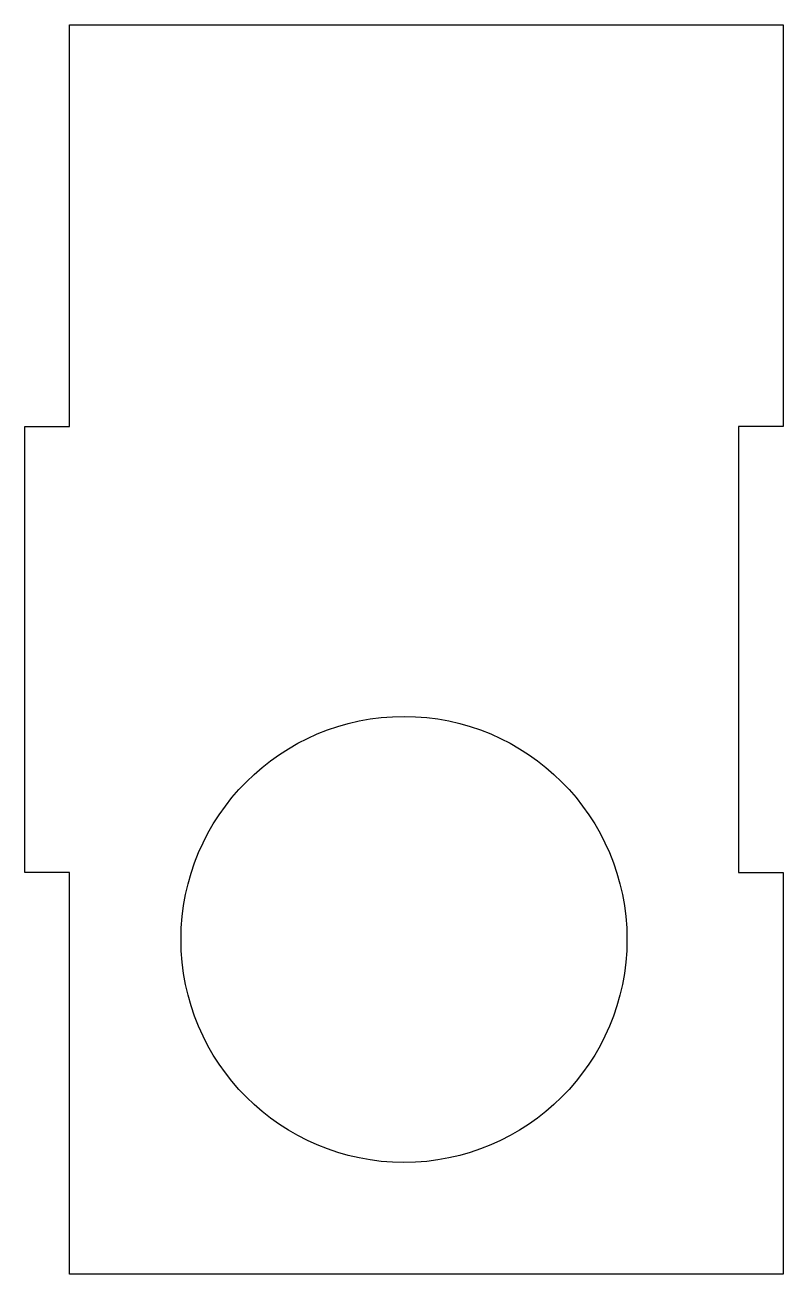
# Model space of a CAD drawing. Header units: millimetres. Extents: x -85 to 0, y 5 to 145.
import ezdxf

# ---------------------------------------------------------------- set-up
doc = ezdxf.new("R2010")
doc.units = ezdxf.units.MM
doc.layers.get('0').update_dxf_attribs({"linetype": 'CONTINUOUS'})

msp = doc.modelspace()

# ---------------------------------------------------------------- linework, layer by layer
msp.add_lwpolyline([(-80, 145), (0, 145), (0, 100), (-5, 100), (-5, 50), (0, 50), (0, 5), (-80, 5), (-80, 50), (-85, 50), (-85, 100), (-80, 100)], close=True)
msp.add_circle((-42.5, 42.5), 25)

doc.saveas('drawing.dxf')
